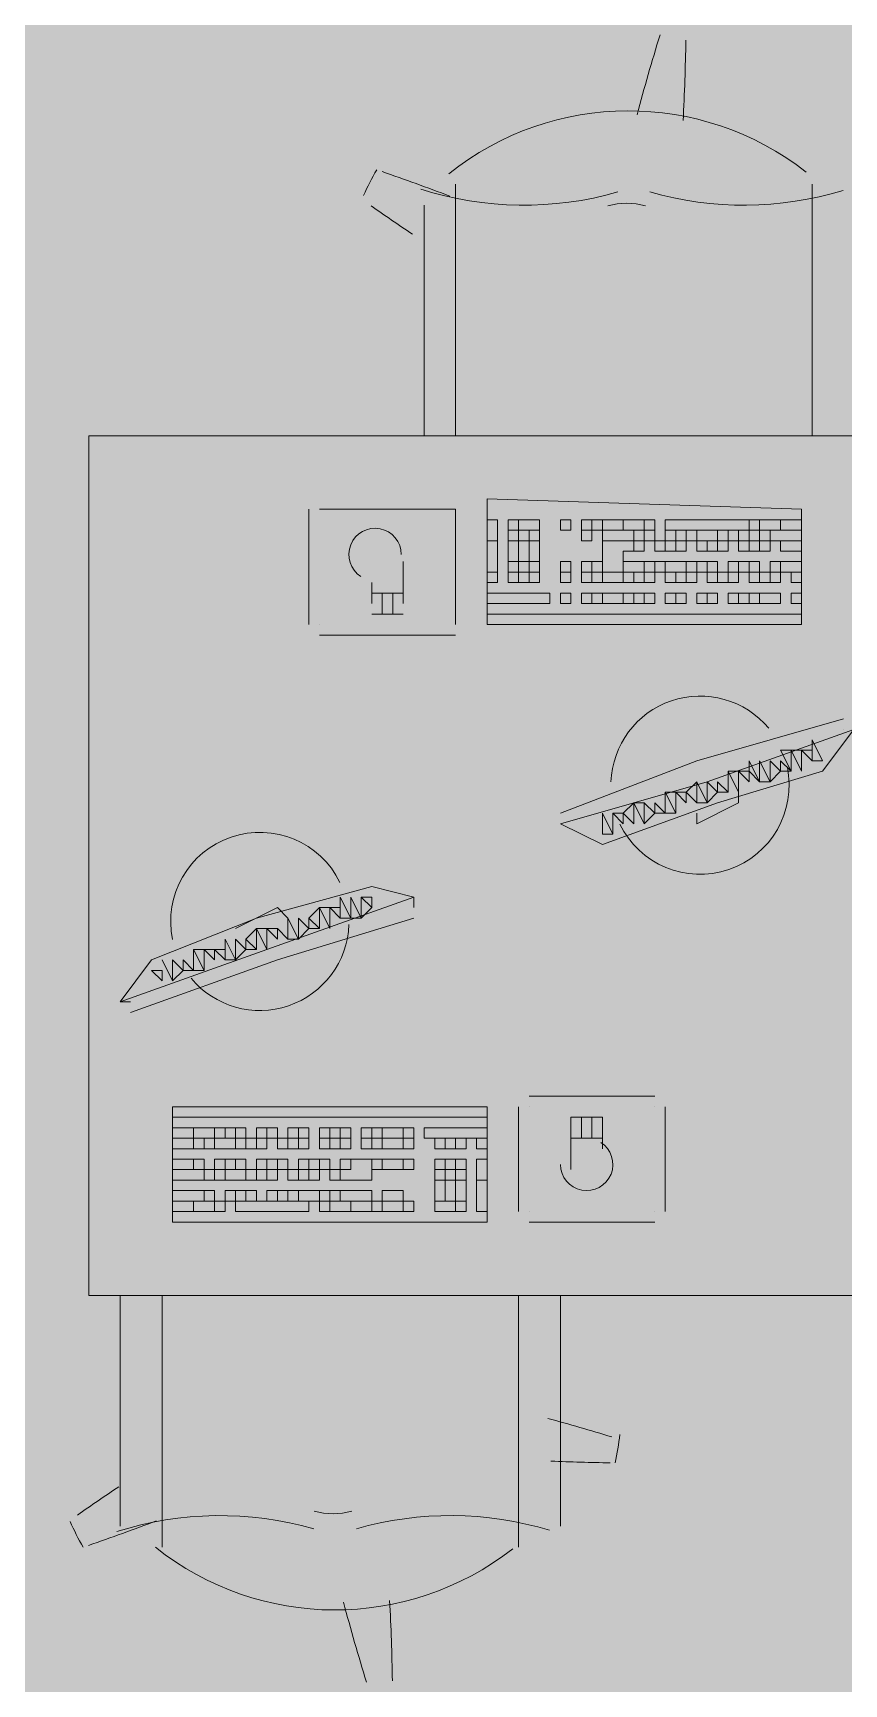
# Model space of a CAD drawing. Header units: millimetres. Extents: x 0 to 90.2, y 0 to 62.5.
# Drawn here: x 63.468 to 64.629, y 41.947 to 44.309 of the extents above; entities that cross this region are included whole.
import ezdxf

# ---------------------------------------------------------------- set-up
doc = ezdxf.new("R2010")
doc.units = ezdxf.units.MM
doc.layers.add('PDF_014405$FT-FIXFIT', color=7, linetype='Continuous')
doc.layers.add('PDF_014405$HL-TMP', color=7, linetype='Continuous', true_color=0xe6db59)

msp = doc.modelspace()

# ---------------------------------------------------------------- linework, layer by layer
at = {"layer": 'PDF_014405$FT-FIXFIT', "lineweight": 0}
for points in [[(64.0732, 43.7326), (64.0732, 44.0926)], [(64.5831, 44.0926), (64.5831, 43.7326)], [(64.0282, 44.0626), (64.0282, 43.7326)], [(63.5482, 43.7326), (63.5482, 42.5027)], [(63.8632, 43.6276), (63.8632, 43.4626)], [(63.8782, 43.6276), (63.8782, 43.6276)], [(64.0732, 43.4626), (64.0732, 43.6276), (63.8782, 43.6276)], [(63.9982, 43.4926), (63.9982, 43.5526)], [(63.9532, 43.5226), (63.9532, 43.4926)], [(63.9982, 43.5076), (63.9532, 43.5076)], [(63.9682, 43.5076), (63.9682, 43.4776)], [(63.9832, 43.5076), (63.9832, 43.4776)], [(63.9532, 43.4776), (63.9982, 43.4776)], [(64.5681, 43.4776), (64.1182, 43.4776), (64.5681, 43.4776)], [(63.8782, 43.4626), (63.8782, 43.4626)], [(63.8782, 43.4476), (64.0732, 43.4476)], [(64.0732, 43.4626), (64.0732, 43.4626)], [(64.6431, 43.3127), (64.4331, 43.2377), (64.2232, 43.1777), (64.2832, 43.1477), (64.4481, 43.2077), (64.5981, 43.2527), (64.6431, 43.3127), (64.6431, 43.3277)], [(64.6281, 43.3277), (64.4181, 43.2677), (64.2232, 43.1927)], [(64.6281, 43.3127), (64.6281, 43.3127)], [(64.4631, 43.2527), (64.4631, 43.2227), (64.4631, 43.2527)], [(64.4781, 43.2227), (64.4781, 43.2077), (64.4181, 43.1777), (64.4181, 43.1927)], [(64.2981, 43.1927), (64.2981, 43.1627), (64.2981, 43.1927)], [(64.2232, 43.1777), (64.2232, 43.1777)], [(64.0132, 43.0727), (63.9532, 43.0877), (63.7882, 43.0427), (63.6382, 42.9827), (63.5932, 42.9227), (63.6082, 42.9227)], [(63.5932, 42.9227), (63.8032, 42.9977), (64.0132, 43.0727), (64.0132, 43.0577)], [(63.6082, 42.9077), (63.8182, 42.9827), (64.0132, 43.0427)], [(63.7582, 43.0277), (63.8182, 43.0577), (63.8332, 43.0427)], [(63.7582, 43.0277), (63.7582, 43.0277)], [(63.8332, 43.0127), (63.8182, 43.0277), (63.8332, 43.0127)], [(63.6682, 42.9527), (63.6532, 42.9827), (63.6682, 42.9527)], [(64.3581, 42.7877), (64.1782, 42.7877)], [(64.1632, 42.7727), (64.1632, 42.6227)], [(64.1782, 42.7727), (64.1782, 42.7727)], [(64.2832, 42.7127), (64.2832, 42.7577), (64.2382, 42.7577), (64.2382, 42.6827)], [(64.2532, 42.7277), (64.2532, 42.7577)], [(64.2682, 42.7277), (64.2682, 42.7577)], [(64.3581, 42.7727), (64.3581, 42.7727)], [(64.3731, 42.6227), (64.3731, 42.7727)], [(64.2382, 42.7277), (64.2832, 42.7277)], [(64.1782, 42.6227), (64.1782, 42.6227)], [(64.3581, 42.6227), (64.3581, 42.6227)], [(64.1782, 42.6077), (64.3581, 42.6077)], [(63.5932, 42.1728), (63.5932, 42.5027)], [(63.6532, 42.5027), (63.6532, 42.1428)], [(64.1632, 42.1428), (64.1632, 42.5027)], [(64.2232, 42.5027), (64.2232, 42.1728)]]:
    msp.add_lwpolyline(points, dxfattribs=at)
for points in [[(63.5482, 43.7326), (64.6731, 43.7326), (64.6731, 42.5027), (63.5482, 42.5027)], [(64.5681, 43.6276), (64.1182, 43.6426), (64.1182, 43.4626), (64.5681, 43.4626)], [(64.1332, 43.6126), (64.1182, 43.6126), (64.1182, 43.5826), (64.1332, 43.5826)], [(64.1632, 43.6126), (64.1482, 43.6126), (64.1482, 43.5976), (64.1632, 43.5976)], [(64.1932, 43.6126), (64.1632, 43.6126), (64.1632, 43.5976), (64.1932, 43.5976)], [(64.2382, 43.6126), (64.2232, 43.6126), (64.2232, 43.5976), (64.2382, 43.5976)], [(64.2682, 43.6126), (64.2532, 43.6126), (64.2532, 43.5976), (64.2682, 43.5976)], [(64.2832, 43.6126), (64.2682, 43.6126), (64.2682, 43.5976), (64.2832, 43.5976)], [(64.2832, 43.6126), (64.3131, 43.6126), (64.3131, 43.5976), (64.2832, 43.5976)], [(64.3131, 43.6126), (64.3431, 43.6126), (64.3431, 43.5976), (64.3131, 43.5976)], [(64.3431, 43.6126), (64.3581, 43.6126), (64.3581, 43.5976), (64.3431, 43.5976)], [(64.4931, 43.6126), (64.3731, 43.6126), (64.3731, 43.5976), (64.4931, 43.5976)], [(64.5081, 43.6126), (64.4931, 43.6126), (64.4931, 43.5976), (64.5081, 43.5976)], [(64.5381, 43.6126), (64.5081, 43.6126), (64.5081, 43.5976), (64.5381, 43.5976)], [(64.5681, 43.6126), (64.5381, 43.6126), (64.5381, 43.5976), (64.5681, 43.5976)], [(64.1332, 43.5826), (64.1182, 43.5826), (64.1182, 43.5376), (64.1332, 43.5376)], [(64.1632, 43.5976), (64.1482, 43.5976), (64.1482, 43.5826), (64.1632, 43.5826)], [(64.1632, 43.5826), (64.1482, 43.5826), (64.1482, 43.5526), (64.1632, 43.5526)], [(64.1782, 43.5976), (64.1632, 43.5976), (64.1632, 43.5826), (64.1782, 43.5826)], [(64.1782, 43.5826), (64.1632, 43.5826), (64.1632, 43.5526), (64.1782, 43.5526)], [(64.1932, 43.5976), (64.1782, 43.5976), (64.1782, 43.5826), (64.1932, 43.5826)], [(64.1932, 43.5826), (64.1782, 43.5826), (64.1782, 43.5526), (64.1932, 43.5526)], [(64.2682, 43.5976), (64.2532, 43.5976), (64.2532, 43.5826), (64.2682, 43.5826)], [(64.3281, 43.5976), (64.2832, 43.5976), (64.2832, 43.5826), (64.3281, 43.5826)], [(64.3131, 43.5826), (64.2832, 43.5826), (64.2832, 43.5376), (64.3131, 43.5376), (64.3131, 43.5676), (64.3281, 43.5676), (64.3281, 43.5826)], [(64.3431, 43.5976), (64.3281, 43.5976), (64.3281, 43.5826), (64.3431, 43.5826)], [(64.3431, 43.5826), (64.3281, 43.5826), (64.3281, 43.5676), (64.3431, 43.5676)], [(64.3581, 43.5976), (64.3431, 43.5976), (64.3431, 43.5826), (64.3581, 43.5826)], [(64.3731, 43.5826), (64.3581, 43.5826), (64.3581, 43.5676), (64.3731, 43.5676)], [(64.3881, 43.5976), (64.3731, 43.5976), (64.3731, 43.5826), (64.3881, 43.5826)], [(64.3881, 43.5826), (64.3731, 43.5826), (64.3731, 43.5676), (64.3881, 43.5676)], [(64.4031, 43.5976), (64.3881, 43.5976), (64.3881, 43.5826), (64.4031, 43.5826)], [(64.4031, 43.5826), (64.3881, 43.5826), (64.3881, 43.5676), (64.4031, 43.5676)], [(64.4181, 43.5976), (64.4031, 43.5976), (64.4031, 43.5826), (64.4181, 43.5826)], [(64.4481, 43.5976), (64.4181, 43.5976), (64.4181, 43.5826), (64.4481, 43.5826)], [(64.4331, 43.5826), (64.4181, 43.5826), (64.4181, 43.5676), (64.4331, 43.5676)], [(64.4481, 43.5826), (64.4331, 43.5826), (64.4331, 43.5676), (64.4481, 43.5676)], [(64.4631, 43.5976), (64.4481, 43.5976), (64.4481, 43.5826), (64.4631, 43.5826)], [(64.4631, 43.5826), (64.4481, 43.5826), (64.4481, 43.5676), (64.4631, 43.5676)], [(64.4781, 43.5976), (64.4631, 43.5976), (64.4631, 43.5826), (64.4781, 43.5826)], [(64.4931, 43.5976), (64.4781, 43.5976), (64.4781, 43.5826), (64.4931, 43.5826)], [(64.4931, 43.5826), (64.4781, 43.5826), (64.4781, 43.5676), (64.4931, 43.5676)], [(64.5081, 43.5826), (64.4931, 43.5826), (64.4931, 43.5676), (64.5081, 43.5676)], [(64.5231, 43.5976), (64.5081, 43.5976), (64.5081, 43.5826), (64.5231, 43.5826)], [(64.5231, 43.5826), (64.5081, 43.5826), (64.5081, 43.5676), (64.5231, 43.5676)], [(64.5681, 43.5976), (64.5231, 43.5976), (64.5231, 43.5826), (64.5681, 43.5826)], [(64.5681, 43.5826), (64.5381, 43.5826), (64.5381, 43.5676), (64.5681, 43.5676)], [(64.1332, 43.5376), (64.1182, 43.5376), (64.1182, 43.5226), (64.1332, 43.5226)], [(64.1632, 43.5526), (64.1482, 43.5526), (64.1482, 43.5376), (64.1632, 43.5376)], [(64.1632, 43.5376), (64.1482, 43.5376), (64.1482, 43.5226), (64.1632, 43.5226)], [(64.1782, 43.5526), (64.1632, 43.5526), (64.1632, 43.5376), (64.1782, 43.5376)], [(64.1782, 43.5376), (64.1632, 43.5376), (64.1632, 43.5226), (64.1782, 43.5226)], [(64.1932, 43.5526), (64.1782, 43.5526), (64.1782, 43.5376), (64.1932, 43.5376)], [(64.1932, 43.5376), (64.1782, 43.5376), (64.1782, 43.5226), (64.1932, 43.5226)], [(64.2382, 43.5526), (64.2232, 43.5526), (64.2232, 43.5376), (64.2382, 43.5376)], [(64.2382, 43.5376), (64.2232, 43.5376), (64.2232, 43.5226), (64.2382, 43.5226)], [(64.2682, 43.5526), (64.2532, 43.5526), (64.2532, 43.5376), (64.2682, 43.5376)], [(64.2682, 43.5376), (64.2532, 43.5376), (64.2532, 43.5226), (64.2682, 43.5226)], [(64.2832, 43.5526), (64.2682, 43.5526), (64.2682, 43.5376), (64.2832, 43.5376)], [(64.2832, 43.5376), (64.2682, 43.5376), (64.2682, 43.5226), (64.2832, 43.5226)], [(64.3131, 43.5376), (64.2832, 43.5376), (64.2832, 43.5226), (64.3131, 43.5226)], [(64.3431, 43.5526), (64.3131, 43.5526), (64.3131, 43.5376), (64.3431, 43.5376)], [(64.3281, 43.5376), (64.3131, 43.5376), (64.3131, 43.5226), (64.3281, 43.5226)], [(64.3431, 43.5376), (64.3281, 43.5376), (64.3281, 43.5226), (64.3431, 43.5226)], [(64.3581, 43.5526), (64.3431, 43.5526), (64.3431, 43.5376), (64.3581, 43.5376)], [(64.3581, 43.5376), (64.3431, 43.5376), (64.3431, 43.5226), (64.3581, 43.5226)], [(64.3731, 43.5526), (64.3581, 43.5526), (64.3581, 43.5376), (64.3731, 43.5376)], [(64.4031, 43.5526), (64.3731, 43.5526), (64.3731, 43.5376), (64.4031, 43.5376)], [(64.3881, 43.5376), (64.3731, 43.5376), (64.3731, 43.5226), (64.3881, 43.5226)], [(64.4031, 43.5376), (64.3881, 43.5376), (64.3881, 43.5226), (64.4031, 43.5226)], [(64.4181, 43.5526), (64.4031, 43.5526), (64.4031, 43.5376), (64.4181, 43.5376)], [(64.4181, 43.5376), (64.4031, 43.5376), (64.4031, 43.5226), (64.4181, 43.5226)], [(64.4331, 43.5526), (64.4181, 43.5526), (64.4181, 43.5376), (64.4331, 43.5376)], [(64.4481, 43.5526), (64.4331, 43.5526), (64.4331, 43.5376), (64.4481, 43.5376)], [(64.4481, 43.5376), (64.4331, 43.5376), (64.4331, 43.5226), (64.4481, 43.5226)], [(64.4631, 43.5376), (64.4481, 43.5376), (64.4481, 43.5226), (64.4631, 43.5226)], [(64.4781, 43.5526), (64.4631, 43.5526), (64.4631, 43.5376), (64.4781, 43.5376)], [(64.4781, 43.5376), (64.4631, 43.5376), (64.4631, 43.5226), (64.4781, 43.5226)], [(64.4931, 43.5526), (64.4781, 43.5526), (64.4781, 43.5376), (64.4931, 43.5376)], [(64.5081, 43.5526), (64.4931, 43.5526), (64.4931, 43.5376), (64.5081, 43.5376)], [(64.5081, 43.5376), (64.4931, 43.5376), (64.4931, 43.5226), (64.5081, 43.5226)], [(64.5231, 43.5376), (64.5081, 43.5376), (64.5081, 43.5226), (64.5231, 43.5226)], [(64.5381, 43.5526), (64.5231, 43.5526), (64.5231, 43.5376), (64.5381, 43.5376)], [(64.5381, 43.5376), (64.5231, 43.5376), (64.5231, 43.5226), (64.5381, 43.5226)], [(64.5681, 43.5526), (64.5381, 43.5526), (64.5381, 43.5376), (64.5681, 43.5376)], [(64.5681, 43.5376), (64.5531, 43.5376), (64.5531, 43.5226), (64.5681, 43.5226)], [(64.2082, 43.4926), (64.1182, 43.4926), (64.1182, 43.5076), (64.2082, 43.5076)], [(64.2382, 43.5076), (64.2232, 43.5076), (64.2232, 43.4926), (64.2382, 43.4926)], [(64.2682, 43.5076), (64.2532, 43.5076), (64.2532, 43.4926), (64.2682, 43.4926)], [(64.2832, 43.5076), (64.2682, 43.5076), (64.2682, 43.4926), (64.2832, 43.4926)], [(64.3131, 43.5076), (64.2832, 43.5076), (64.2832, 43.4926), (64.3131, 43.4926)], [(64.3281, 43.5076), (64.3131, 43.5076), (64.3131, 43.4926), (64.3281, 43.4926)], [(64.3431, 43.5076), (64.3281, 43.5076), (64.3281, 43.4926), (64.3431, 43.4926)], [(64.3581, 43.5076), (64.3431, 43.5076), (64.3431, 43.4926), (64.3581, 43.4926)], [(64.3881, 43.5076), (64.3731, 43.5076), (64.3731, 43.4926), (64.3881, 43.4926)], [(64.4031, 43.5076), (64.3881, 43.5076), (64.3881, 43.4926), (64.4031, 43.4926)], [(64.4331, 43.5076), (64.4181, 43.5076), (64.4181, 43.4926), (64.4331, 43.4926)], [(64.4481, 43.5076), (64.4331, 43.5076), (64.4331, 43.4926), (64.4481, 43.4926)], [(64.4781, 43.5076), (64.4631, 43.5076), (64.4631, 43.4926), (64.4781, 43.4926)], [(64.4931, 43.5076), (64.4781, 43.5076), (64.4781, 43.4926), (64.4931, 43.4926)], [(64.5081, 43.5076), (64.4931, 43.5076), (64.4931, 43.4926), (64.5081, 43.4926)], [(64.5381, 43.5076), (64.5081, 43.5076), (64.5081, 43.4926), (64.5381, 43.4926)], [(64.5681, 43.5076), (64.5531, 43.5076), (64.5531, 43.4926), (64.5681, 43.4926)], [(64.5531, 43.2827), (64.5381, 43.2827), (64.5531, 43.2527)], [(64.5681, 43.2827), (64.5531, 43.2827), (64.5681, 43.2527)], [(64.5831, 43.2827), (64.5681, 43.2827), (64.5831, 43.2677)], [(64.5831, 43.2977), (64.5831, 43.2827), (64.5831, 43.2677), (64.5981, 43.2677)], [(64.4781, 43.2527), (64.4631, 43.2527), (64.4781, 43.2227)], [(64.4931, 43.2527), (64.4781, 43.2527), (64.4931, 43.2377)], [(64.4931, 43.2677), (64.4931, 43.2527), (64.5081, 43.2377)], [(64.5081, 43.2677), (64.5081, 43.2377), (64.5231, 43.2377)], [(64.5231, 43.2677), (64.5231, 43.2377), (64.5381, 43.2527)], [(64.5381, 43.2677), (64.5381, 43.2527), (64.5531, 43.2527)], [(64.4181, 43.2377), (64.4031, 43.2227), (64.4181, 43.2077)], [(64.4181, 43.2377), (64.4181, 43.2077), (64.4331, 43.2077)], [(64.4331, 43.2377), (64.4331, 43.2077), (64.4481, 43.2227)], [(64.4481, 43.2377), (64.4481, 43.2227), (64.4631, 43.2227)], [(64.3281, 43.2077), (64.3131, 43.1927), (64.3281, 43.1777)], [(64.3431, 43.2077), (64.3281, 43.2077), (64.3431, 43.1777)], [(64.3431, 43.2077), (64.3431, 43.1777), (64.3581, 43.1927)], [(64.3581, 43.2077), (64.3581, 43.1927), (64.3731, 43.1927)], [(64.3731, 43.2227), (64.3731, 43.1927), (64.3881, 43.1927)], [(64.3881, 43.2227), (64.3731, 43.2227), (64.3881, 43.1927)], [(64.4031, 43.2227), (64.3881, 43.2227), (64.4031, 43.2077)], [(64.2832, 43.1927), (64.2832, 43.1777), (64.2832, 43.1627), (64.2981, 43.1627)], [(64.3131, 43.1927), (64.2981, 43.1927), (64.3131, 43.1777)], [(63.9082, 43.0427), (63.9232, 43.0427), (63.9082, 43.0727), (63.9082, 43.0577)], [(63.9232, 43.0427), (63.9382, 43.0427), (63.9232, 43.0727)], [(63.9532, 43.0577), (63.9532, 43.0727), (63.9382, 43.0727)], [(63.9382, 43.0427), (63.9532, 43.0577), (63.9382, 43.0727)], [(63.8332, 43.0127), (63.8482, 43.0127), (63.8332, 43.0427)], [(63.8482, 43.0127), (63.8632, 43.0277), (63.8482, 43.0427)], [(63.8782, 43.0277), (63.8782, 43.0577), (63.8632, 43.0427)], [(63.8632, 43.0277), (63.8782, 43.0277), (63.8632, 43.0427)], [(63.8932, 43.0277), (63.8932, 43.0577), (63.8782, 43.0577)], [(63.9082, 43.0427), (63.9082, 43.0577), (63.8932, 43.0577)], [(63.7882, 42.9977), (63.7882, 43.0277), (63.7732, 43.0127)], [(63.8032, 42.9977), (63.8032, 43.0277), (63.7882, 43.0277)], [(63.8182, 43.0127), (63.8182, 43.0277), (63.8032, 43.0277)], [(63.7132, 42.9677), (63.7132, 42.9977), (63.6982, 42.9977)], [(63.6982, 42.9677), (63.7132, 42.9677), (63.6982, 42.9977), (63.6982, 42.9827)], [(63.7282, 42.9827), (63.7282, 42.9977), (63.7132, 42.9977)], [(63.7432, 42.9827), (63.7432, 42.9977), (63.7282, 42.9977)], [(63.7432, 42.9827), (63.7582, 42.9827), (63.7432, 43.0127)], [(63.7582, 42.9827), (63.7732, 42.9977), (63.7582, 43.0127)], [(63.7732, 42.9977), (63.7882, 42.9977), (63.7732, 43.0127)], [(63.6532, 42.9527), (63.6532, 42.9677), (63.6382, 42.9677)], [(63.6682, 42.9527), (63.6832, 42.9677), (63.6682, 42.9827)], [(63.6832, 42.9677), (63.6982, 42.9677), (63.6832, 42.9827)], [(63.6682, 42.7727), (64.1182, 42.7727), (64.1182, 42.7577), (63.6682, 42.7577)], [(63.6682, 42.6077), (64.1182, 42.6077), (64.1182, 42.7727), (63.6682, 42.7727)], [(63.6682, 42.7277), (63.6982, 42.7277), (63.6982, 42.7427), (63.6682, 42.7427)], [(63.6982, 42.7277), (63.7282, 42.7277), (63.7282, 42.7427), (63.6982, 42.7427)], [(63.7282, 42.7277), (63.7432, 42.7277), (63.7432, 42.7427), (63.7282, 42.7427)], [(63.7432, 42.7277), (63.7582, 42.7277), (63.7582, 42.7427), (63.7432, 42.7427)], [(63.7582, 42.7277), (63.7732, 42.7277), (63.7732, 42.7427), (63.7582, 42.7427)], [(63.7882, 42.7277), (63.8032, 42.7277), (63.8032, 42.7427), (63.7882, 42.7427)], [(63.8032, 42.7277), (63.8182, 42.7277), (63.8182, 42.7427), (63.8032, 42.7427)], [(63.8332, 42.7277), (63.8482, 42.7277), (63.8482, 42.7427), (63.8332, 42.7427)], [(63.8482, 42.7277), (63.8632, 42.7277), (63.8632, 42.7427), (63.8482, 42.7427)], [(63.8782, 42.7277), (63.8932, 42.7277), (63.8932, 42.7427), (63.8782, 42.7427)], [(63.8932, 42.7277), (63.9082, 42.7277), (63.9082, 42.7427), (63.8932, 42.7427)], [(63.9082, 42.7277), (63.9232, 42.7277), (63.9232, 42.7427), (63.9082, 42.7427)], [(63.9382, 42.7277), (63.9532, 42.7277), (63.9532, 42.7427), (63.9382, 42.7427)], [(63.9532, 42.7277), (63.9682, 42.7277), (63.9682, 42.7427), (63.9532, 42.7427)], [(63.9682, 42.7277), (63.9982, 42.7277), (63.9982, 42.7427), (63.9682, 42.7427)], [(63.9982, 42.7277), (64.0132, 42.7277), (64.0132, 42.7427), (63.9982, 42.7427)], [(64.0282, 42.7427), (64.1182, 42.7427), (64.1182, 42.7277), (64.0282, 42.7277)], [(63.6682, 42.7127), (63.6982, 42.7127), (63.6982, 42.7277), (63.6682, 42.7277)], [(63.6982, 42.7127), (63.7132, 42.7127), (63.7132, 42.7277), (63.6982, 42.7277)], [(63.7132, 42.7127), (63.7282, 42.7127), (63.7282, 42.7277), (63.7132, 42.7277)], [(63.7282, 42.7127), (63.7582, 42.7127), (63.7582, 42.7277), (63.7282, 42.7277)], [(63.7582, 42.7127), (63.7732, 42.7127), (63.7732, 42.7277), (63.7582, 42.7277)], [(63.7732, 42.7127), (63.7882, 42.7127), (63.7882, 42.7277), (63.7732, 42.7277)], [(63.7882, 42.7127), (63.8032, 42.7127), (63.8032, 42.7277), (63.7882, 42.7277)], [(63.8182, 42.7127), (63.8332, 42.7127), (63.8332, 42.7277), (63.8182, 42.7277)], [(63.8332, 42.7127), (63.8482, 42.7127), (63.8482, 42.7277), (63.8332, 42.7277)], [(63.8482, 42.7127), (63.8632, 42.7127), (63.8632, 42.7277), (63.8482, 42.7277)], [(63.8782, 42.7127), (63.8932, 42.7127), (63.8932, 42.7277), (63.8782, 42.7277)], [(63.8932, 42.7127), (63.9082, 42.7127), (63.9082, 42.7277), (63.8932, 42.7277)], [(63.9082, 42.7127), (63.9232, 42.7127), (63.9232, 42.7277), (63.9082, 42.7277)], [(63.9382, 42.7127), (63.9532, 42.7127), (63.9532, 42.7277), (63.9382, 42.7277)], [(63.9532, 42.7127), (63.9682, 42.7127), (63.9682, 42.7277), (63.9532, 42.7277)], [(63.9682, 42.7127), (63.9982, 42.7127), (63.9982, 42.7277), (63.9682, 42.7277)], [(63.9982, 42.7127), (64.0132, 42.7127), (64.0132, 42.7277), (63.9982, 42.7277)], [(64.0432, 42.7127), (64.0582, 42.7127), (64.0582, 42.7277), (64.0432, 42.7277)], [(64.0582, 42.7127), (64.0732, 42.7127), (64.0732, 42.7277), (64.0582, 42.7277)], [(64.0732, 42.7127), (64.0882, 42.7127), (64.0882, 42.7277), (64.0732, 42.7277)], [(64.1032, 42.7127), (64.1182, 42.7127), (64.1182, 42.7277), (64.1032, 42.7277)], [(63.6682, 42.6827), (63.6982, 42.6827), (63.6982, 42.6977), (63.6682, 42.6977)], [(63.6982, 42.6827), (63.7132, 42.6827), (63.7132, 42.6977), (63.6982, 42.6977)], [(63.7282, 42.6827), (63.7432, 42.6827), (63.7432, 42.6977), (63.7282, 42.6977)], [(63.7432, 42.6827), (63.7582, 42.6827), (63.7582, 42.6977), (63.7432, 42.6977)], [(63.7582, 42.6827), (63.7732, 42.6827), (63.7732, 42.6977), (63.7582, 42.6977)], [(63.7882, 42.6827), (63.8032, 42.6827), (63.8032, 42.6977), (63.7882, 42.6977)], [(63.8032, 42.6827), (63.8182, 42.6827), (63.8182, 42.6977), (63.8032, 42.6977)], [(63.8182, 42.6827), (63.8332, 42.6827), (63.8332, 42.6977), (63.8182, 42.6977)], [(63.8482, 42.6827), (63.8632, 42.6827), (63.8632, 42.6977), (63.8482, 42.6977)], [(63.8632, 42.6827), (63.8782, 42.6827), (63.8782, 42.6977), (63.8632, 42.6977)], [(63.8782, 42.6827), (63.8932, 42.6827), (63.8932, 42.6977), (63.8782, 42.6977)], [(63.9232, 42.6677), (63.9532, 42.6677), (63.9532, 42.6977), (63.9232, 42.6977), (63.9232, 42.6827), (63.9082, 42.6827), (63.9082, 42.6677)], [(63.9082, 42.6827), (63.9232, 42.6827), (63.9232, 42.6977), (63.9082, 42.6977)], [(63.9532, 42.6827), (63.9682, 42.6827), (63.9682, 42.6977), (63.9532, 42.6977)], [(63.9682, 42.6827), (63.9982, 42.6827), (63.9982, 42.6977), (63.9682, 42.6977)], [(63.9982, 42.6827), (64.0132, 42.6827), (64.0132, 42.6977), (63.9982, 42.6977)], [(64.0432, 42.6827), (64.0582, 42.6827), (64.0582, 42.6977), (64.0432, 42.6977)], [(64.0582, 42.6827), (64.0732, 42.6827), (64.0732, 42.6977), (64.0582, 42.6977)], [(64.0732, 42.6827), (64.0882, 42.6827), (64.0882, 42.6977), (64.0732, 42.6977)], [(64.1032, 42.6677), (64.1182, 42.6677), (64.1182, 42.6977), (64.1032, 42.6977)], [(63.6682, 42.6677), (63.7132, 42.6677), (63.7132, 42.6827), (63.6682, 42.6827)], [(63.7132, 42.6677), (63.7282, 42.6677), (63.7282, 42.6827), (63.7132, 42.6827)], [(63.7282, 42.6677), (63.7432, 42.6677), (63.7432, 42.6827), (63.7282, 42.6827)], [(63.7432, 42.6677), (63.7732, 42.6677), (63.7732, 42.6827), (63.7432, 42.6827)], [(63.7732, 42.6677), (63.7882, 42.6677), (63.7882, 42.6827), (63.7732, 42.6827)], [(63.7882, 42.6677), (63.8032, 42.6677), (63.8032, 42.6827), (63.7882, 42.6827)], [(63.8032, 42.6677), (63.8182, 42.6677), (63.8182, 42.6827), (63.8032, 42.6827)], [(63.8332, 42.6677), (63.8482, 42.6677), (63.8482, 42.6827), (63.8332, 42.6827)], [(63.8482, 42.6677), (63.8632, 42.6677), (63.8632, 42.6827), (63.8482, 42.6827)], [(63.8632, 42.6677), (63.8782, 42.6677), (63.8782, 42.6827), (63.8632, 42.6827)], [(63.8932, 42.6677), (63.9082, 42.6677), (63.9082, 42.6827), (63.8932, 42.6827)], [(64.0432, 42.6677), (64.0582, 42.6677), (64.0582, 42.6827), (64.0432, 42.6827)], [(64.0432, 42.6377), (64.0582, 42.6377), (64.0582, 42.6677), (64.0432, 42.6677)], [(64.0582, 42.6677), (64.0732, 42.6677), (64.0732, 42.6827), (64.0582, 42.6827)], [(64.0582, 42.6377), (64.0732, 42.6377), (64.0732, 42.6677), (64.0582, 42.6677)], [(64.0732, 42.6677), (64.0882, 42.6677), (64.0882, 42.6827), (64.0732, 42.6827)], [(64.0732, 42.6377), (64.0882, 42.6377), (64.0882, 42.6677), (64.0732, 42.6677)], [(64.1032, 42.6227), (64.1182, 42.6227), (64.1182, 42.6677), (64.1032, 42.6677)], [(63.6682, 42.6377), (63.7132, 42.6377), (63.7132, 42.6527), (63.6682, 42.6527)], [(63.6682, 42.6227), (63.6982, 42.6227), (63.6982, 42.6377), (63.6682, 42.6377)], [(63.6982, 42.6227), (63.7282, 42.6227), (63.7282, 42.6377), (63.6982, 42.6377)], [(63.7132, 42.6377), (63.7282, 42.6377), (63.7282, 42.6527), (63.7132, 42.6527)], [(63.7282, 42.6227), (63.7432, 42.6227), (63.7432, 42.6377), (63.7282, 42.6377)], [(63.7432, 42.6377), (63.7582, 42.6377), (63.7582, 42.6527), (63.7432, 42.6527)], [(63.7582, 42.6377), (63.7732, 42.6377), (63.7732, 42.6527), (63.7582, 42.6527)], [(63.7582, 42.6227), (63.8632, 42.6227), (63.8632, 42.6377), (63.7582, 42.6377)], [(63.7732, 42.6377), (63.7882, 42.6377), (63.7882, 42.6527), (63.7732, 42.6527)], [(63.8032, 42.6377), (63.8182, 42.6377), (63.8182, 42.6527), (63.8032, 42.6527)], [(63.8182, 42.6377), (63.8332, 42.6377), (63.8332, 42.6527), (63.8182, 42.6527)], [(63.8332, 42.6377), (63.8482, 42.6377), (63.8482, 42.6527), (63.8332, 42.6527)], [(63.8482, 42.6377), (63.8782, 42.6377), (63.8782, 42.6527), (63.8482, 42.6527)], [(63.8782, 42.6377), (63.8932, 42.6377), (63.8932, 42.6527), (63.8782, 42.6527)], [(63.8932, 42.6227), (63.8782, 42.6227), (63.8782, 42.6377), (63.8932, 42.6377)], [(63.8932, 42.6377), (63.9082, 42.6377), (63.9082, 42.6527), (63.8932, 42.6527)], [(63.9232, 42.6227), (63.8932, 42.6227), (63.8932, 42.6377), (63.9232, 42.6377)], [(63.9082, 42.6377), (63.9532, 42.6377), (63.9532, 42.6527), (63.9082, 42.6527)], [(63.9532, 42.6227), (63.9232, 42.6227), (63.9232, 42.6377), (63.9532, 42.6377)], [(63.9532, 42.6227), (63.9682, 42.6227), (63.9682, 42.6377), (63.9532, 42.6377)], [(63.9682, 42.6377), (63.9982, 42.6377), (63.9982, 42.6527), (63.9682, 42.6527)], [(63.9682, 42.6227), (63.9982, 42.6227), (63.9982, 42.6377), (63.9682, 42.6377)], [(63.9982, 42.6227), (64.0132, 42.6227), (64.0132, 42.6377), (63.9982, 42.6377)], [(64.0432, 42.6227), (64.0732, 42.6227), (64.0732, 42.6377), (64.0432, 42.6377)], [(64.0732, 42.6227), (64.0882, 42.6227), (64.0882, 42.6377), (64.0732, 42.6377)]]:
    msp.add_lwpolyline(points, close=True, dxfattribs=at)
for centre, radius, start, end in [((67.5282, 43.3378), 3.3076, 162.9713, 165.031), ((61.092, 44.3552), 3.3111, 357.035, 359.0267), ((64.3206, 43.7851), 0.4125, 51.9752, 128.5616), ((64.3179, 43.9079), 0.4124, 150.1335, 155.8687), ((62.893, 40.9829), 3.3073, 69.2469, 71.0322), ((64.1707, 44.55), 0.4874, 252.3868, 286.0243), ((64.4856, 44.5501), 0.4875, 253.9771, 286.9245), ((65.8712, 46.8), 3.3438, 234.9765, 236.2043), ((64.3179, 43.9679), 0.0975, 73.9762, 106.0238), ((63.9579, 43.5629), 0.0375, 0, 237.2991), ((64.4229, 43.2329), 0.1275, 39.5892, 177.984), ((64.4229, 43.2329), 0.1275, 205.9552, 11.6125), ((63.793, 43.0379), 0.1275, 25.9552, 191.6125), ((63.793, 43.0379), 0.1275, 219.5892, 357.984), ((64.2607, 42.6902), 0.0375, 180.0043, 57.2994), ((63.3279, 39.138), 3.3073, 72.9713, 74.6192), ((63.8979, 42.3479), 0.4125, 348.1348, 353.8639), ((64.351, 45.5806), 3.3179, 267.5574, 269.0247), ((65.4512, 39.4503), 3.3438, 123.7957, 125.0235), ((63.7357, 41.7003), 0.4874, 73.9757, 107.6132), ((63.8979, 42.2879), 0.0975, 253.9762, 286.0238), ((64.0657, 41.7003), 0.4875, 73.0755, 106.0229), ((63.8979, 42.3479), 0.4124, 204.1313, 209.8665), ((62.473, 45.2729), 3.3073, 288.9678, 290.7531), ((63.9007, 42.4652), 0.4125, 231.4384, 308.0248), ((67.1082, 42.918), 3.3076, 194.969, 197.0287), ((60.6721, 41.8952), 3.3111, 0.9733, 2.965)]:
    msp.add_arc(centre, radius, start, end, dxfattribs=at)
at = {"layer": 'PDF_014405$HL-TMP', "color": 54, "true_color": 0x999900, "transparency": 33554559}
for points in [[(73.5823, 45.2625), (61.7034, 45.2625), (73.5823, 36.6832)], [(61.7034, 45.2625), (73.5823, 36.6832), (61.7034, 36.6832)]]:
    msp.add_solid(points, dxfattribs=at)

doc.saveas('drawing.dxf')
